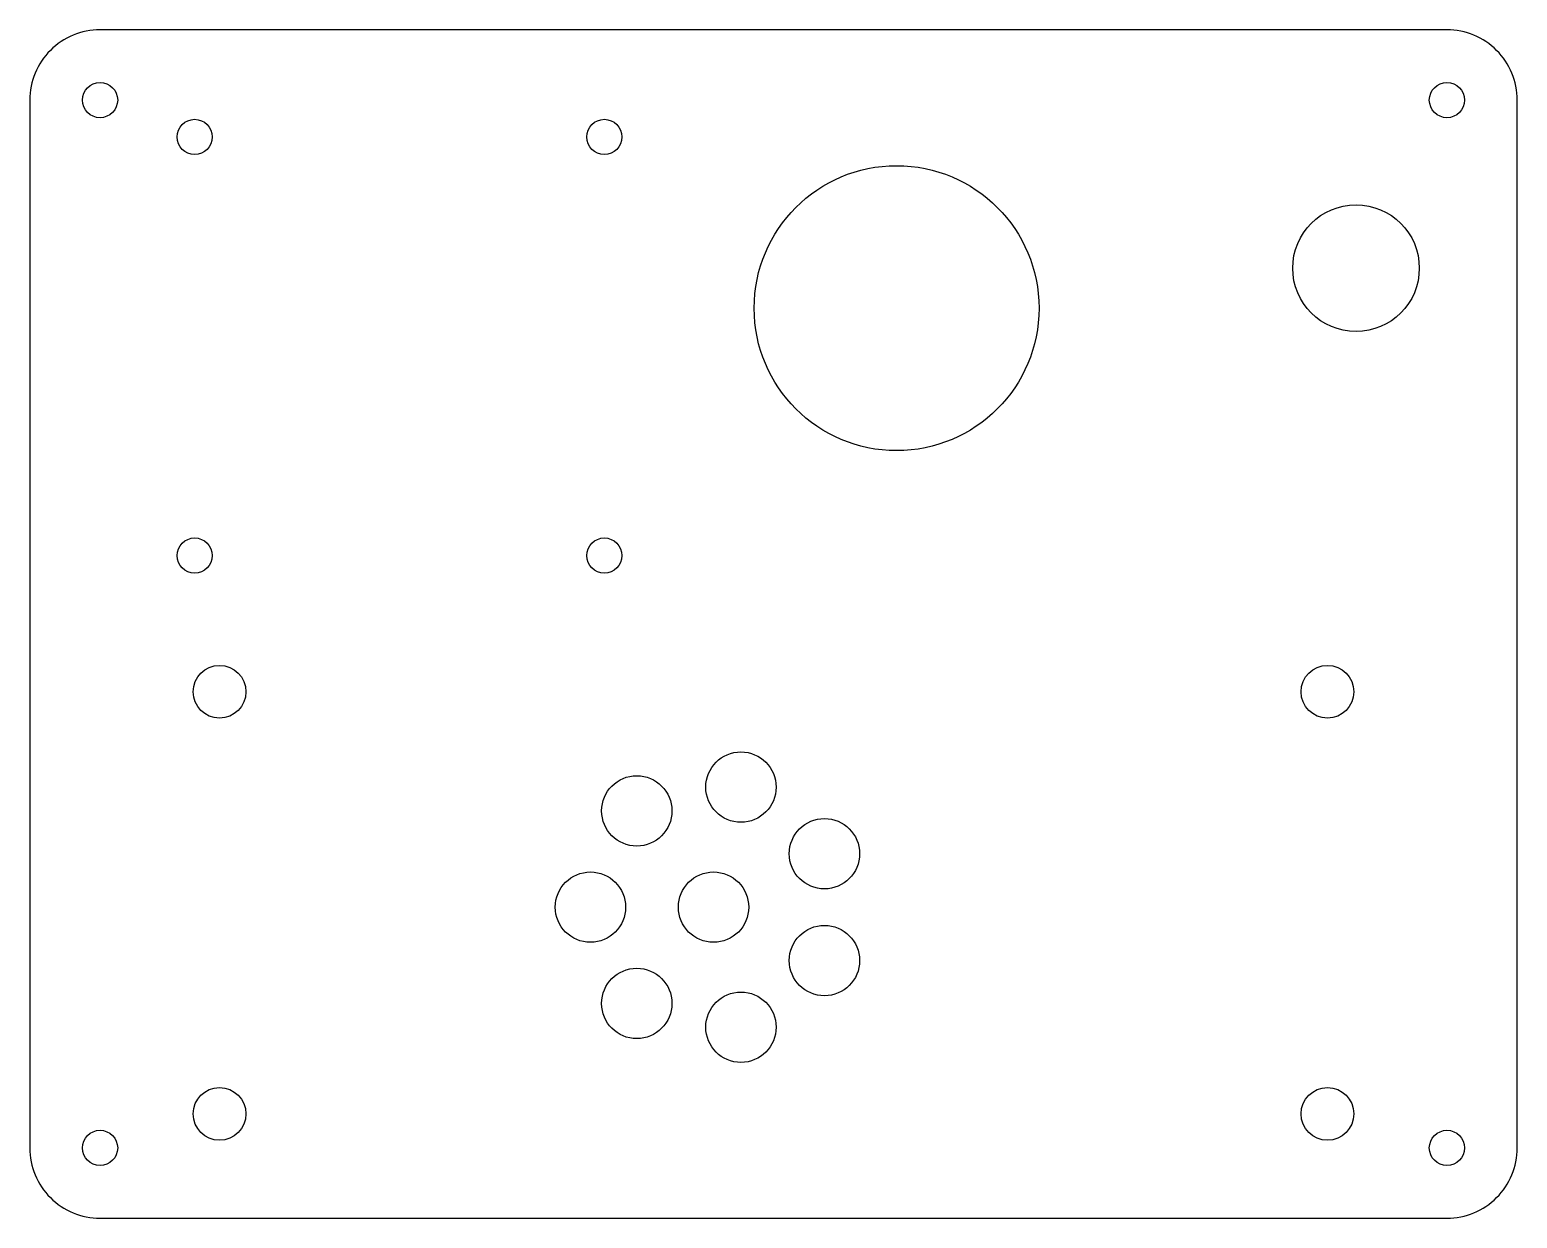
# Model space of a CAD drawing. Header units: millimetres. Extents: x -42.3 to 42.3, y -2.7 to 64.8.
import ezdxf

# ---------------------------------------------------------------- set-up
doc = ezdxf.new("R2010")
doc.units = ezdxf.units.MM
doc.layers.get('0').update_dxf_attribs({"linetype": 'CONTINUOUS'})

msp = doc.modelspace()

# ---------------------------------------------------------------- linework, layer by layer
msp.add_lwpolyline([(-42.294, 1.261, 0.414214), (-38.294, -2.739), (38.294, -2.739, 0.414214), (42.294, 1.261), (42.294, 60.828, 0.414214), (38.294, 64.828), (-38.294, 64.828, 0.414214), (-42.294, 60.828)], format="xyb", close=True)
for centre, radius in [((-38.294, 60.828), 1), ((38.294, 60.828), 1), ((-32.918, 58.736), 1), ((-9.618, 58.736), 1), ((7, 49), 8.1), ((33.125, 51.274), 3.6), ((-32.918, 34.936), 1), ((-9.618, 34.936), 1), ((-31.5, 27.194), 1.5), ((31.5, 27.194), 1.5), ((-1.852, 21.771), 2), ((-7.774, 20.42), 2), ((2.897, 17.984), 2), ((-10.41, 14.947), 2), ((-3.41, 14.947), 2), ((2.897, 11.91), 2), ((-7.774, 9.474), 2), ((-1.852, 8.122), 2), ((-31.5, 3.194), 1.5), ((31.5, 3.194), 1.5), ((-38.294, 1.261), 1), ((38.294, 1.261), 1)]:
    msp.add_circle(centre, radius)

doc.saveas('drawing.dxf')
